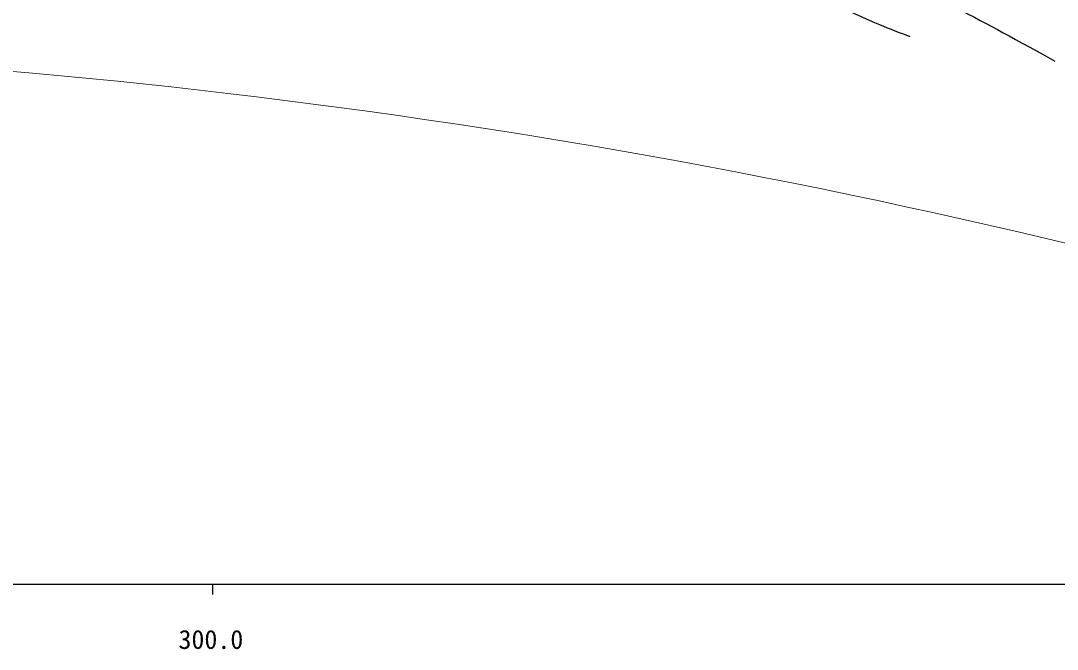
# Model space of a CAD drawing. Units: millimetres on the paper, enlarged 1000 times. Extents: x 40000 to 680000, y 20000 to 380000.
# Drawn here: x 349538 to 449323, y 198715 to 259254 of the extents above; entities that cross this region are included whole.
import ezdxf
from ezdxf.enums import TextEntityAlignment as Align

# ---------------------------------------------------------------- set-up
doc = ezdxf.new("R2010")
doc.units = ezdxf.units.MM
doc.header["$LTSCALE"] = 1000
for name, color, linetype, lineweight in [('M-BGD', 7, 'Continuous', 25), ('M-STR-HTXT', 7, 'Continuous', 13), ('M-TTL-BAND', 7, 'Continuous', 25)]:
    doc.layers.add(name, color=color, linetype=linetype, lineweight=lineweight)
doc.styles.add('ＭＳ ゴシック', font='')
doc.styles.get('ＭＳ ゴシック').set_extended_font_data('MS Gothic')

msp = doc.modelspace()

# ---------------------------------------------------------------- linework, layer by layer
at = {"layer": 'M-BGD'}
for points, knots in [([(324402, 290872), (327710, 289392), (328653, 288904), (331496, 287966), (333036, 287458), (333870, 287008), (335476, 286780), (340398, 286082), (343218, 286307), (348176, 285934), (350693, 285744), (352114, 285717), (354610, 285341), (357863, 284851), (359590, 284091), (362738, 283140), (364440, 282625), (365328, 282117), (367056, 281700), (368317, 281396), (369059, 281406), (370349, 281267), (371872, 281102), (372739, 280673), (374254, 280902), (375147, 281037), (375573, 281415), (376454, 281616), (377943, 281955), (378822, 281952), (380349, 281954), (381584, 281956), (382261, 281716), (383482, 281531), (385105, 281285), (386035, 281243), (387630, 280854), (391704, 279858), (393841, 278793), (397790, 277382), (399971, 276604), (401195, 276159), (403294, 275181), (410445, 271849), (413757, 268688), (420650, 264852), (424916, 262478), (427243, 260988), (431742, 259094), (433055, 258542), (433508, 258330), (435128, 257740)], [0, 0, 0, 0, 1, 1, 1, 2, 2, 2, 3, 3, 3, 4, 4, 4, 5, 5, 5, 6, 6, 6, 7, 7, 7, 8, 8, 8, 9, 9, 9, 10, 10, 10, 11, 11, 11, 12, 12, 12, 13, 13, 13, 14, 14, 14, 15, 15, 15, 16, 16, 16, 17, 17, 17, 17]), ([(395832, 282544), (398636, 281531), (399351, 281265), (401600, 280430), (405683, 278915), (408008, 278157), (412014, 276451), (414654, 275327), (416038, 274480), (418534, 273064), (423768, 270096), (426139, 267511), (431403, 264598), (434185, 263058), (435855, 262408), (438684, 260957), (442792, 258850), (444093, 258115), (449098, 255369)], [0, 0, 0, 0, 1, 1, 1, 2, 2, 2, 3, 3, 3, 4, 4, 4, 5, 5, 5, 6, 6, 6, 6]), ([(430595, 280793), (434214, 279073), (435189, 278558), (438092, 277044), (443925, 273999), (446895, 271759), (452654, 268577), (454791, 267396), (456042, 266831), (458158, 265614), (462054, 263372), (464191, 261976), (467640, 259094), (468538, 258344), (469039, 257877), (469672, 256893), (470304, 255911), (470479, 255259), (470977, 254202), (471614, 252850), (471805, 252406), (472551, 250712)], [0, 0, 0, 0, 1, 1, 1, 2, 2, 2, 3, 3, 3, 4, 4, 4, 5, 5, 5, 6, 6, 6, 7, 7, 7, 7]), ([(413551, 280325), (414317, 279708), (414559, 279540), (415232, 279076), (416491, 278207), (417300, 277885), (418635, 277138), (421200, 275701), (422542, 274701), (425229, 273509), (426628, 272889), (427461, 272660), (428863, 272048), (433693, 269940), (436375, 268673), (440972, 266096), (444991, 263842), (446848, 261925), (450876, 259687), (452946, 258537), (454153, 257951), (456380, 257147), (458555, 256361), (459891, 256282), (462180, 255952), (463934, 255698), (465039, 256298), (466709, 255708), (467464, 255441), (467761, 255013), (468318, 254438), (469294, 253427), (469430, 252685), (469926, 251220)], [0, 0, 0, 0, 1, 1, 1, 2, 2, 2, 3, 3, 3, 4, 4, 4, 5, 5, 5, 6, 6, 6, 7, 7, 7, 8, 8, 8, 9, 9, 9, 10, 10, 10, 11, 11, 11, 11]), ([(422320, 279805), (423087, 279106), (423361, 278867), (424122, 278398), (424947, 277890), (425487, 277746), (426383, 277377), (428249, 276609), (429378, 276396), (431234, 275604), (433439, 274664), (434694, 274170), (436822, 273064), (441895, 270428), (444357, 268289), (449268, 265360), (450909, 264380), (451797, 263771), (453501, 262904), (454914, 262186), (455731, 261822), (457226, 261296), (460050, 260302), (461758, 260118), (464553, 259043), (465705, 258600), (466305, 258214), (467302, 257486), (469657, 255765), (470050, 254111), (471366, 251220)], [0, 0, 0, 0, 1, 1, 1, 2, 2, 2, 3, 3, 3, 4, 4, 4, 5, 5, 5, 6, 6, 6, 7, 7, 7, 8, 8, 8, 9, 9, 9, 10, 10, 10, 10]), ([(447533, 277981), (452505, 274467), (453785, 273463), (457956, 270814), (458397, 270534), (458657, 270395), (459089, 270101), (461745, 268292), (462973, 266926), (465354, 264767), (466480, 263746), (467106, 263154), (468064, 261973), (469190, 260584), (469655, 259679), (470604, 258163), (472354, 255367), (472812, 254293), (474583, 250712)], [0, 0, 0, 0, 1, 1, 1, 2, 2, 2, 3, 3, 3, 4, 4, 4, 5, 5, 5, 6, 6, 6, 6])]:
    msp.add_open_spline(points, degree=3, knots=knots, dxfattribs=at)
at = {"layer": 'M-STR-HTXT'}
msp.add_arc((289034, -430089), 687064, 76.13909, 105.54286, dxfattribs=at)
at = {"layer": 'M-TTL-BAND'}
for p, q in [((40000, 205000), (579000, 205000)), ((368000, 205000), (368000, 204000))]:
    msp.add_line(p, q, dxfattribs=at)

# ---------------------------------------------------------------- texts
at = {"layer": 'M-TTL-BAND', "style": 'ＭＳ ゴシック'}
msp.add_text('300.0', height=1833, dxfattribs=at).set_placement((367844, 198195), align=Align.BOTTOM_CENTER)

doc.saveas('drawing.dxf')
